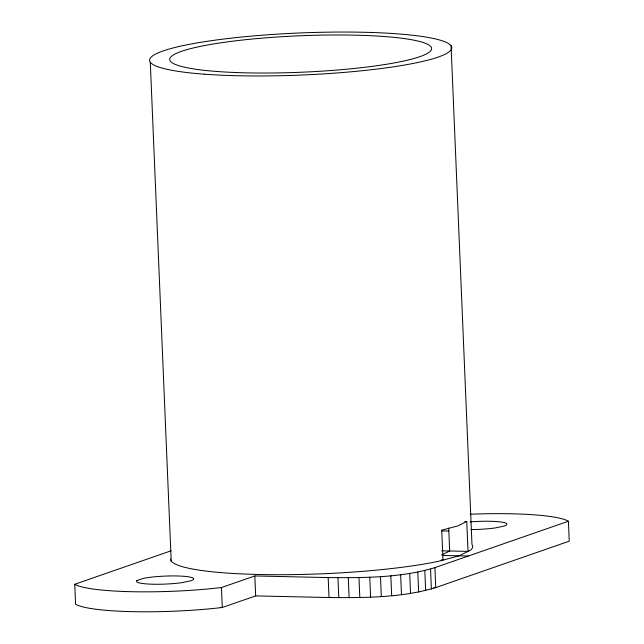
<?xml version="1.0" encoding="UTF-8"?>
<svg xmlns="http://www.w3.org/2000/svg" width="644" height="644" viewBox="0 0 644 644"><rect width="100%" height="100%" fill="white"/><g stroke="black" fill="none" stroke-linecap="round" stroke-linejoin="round"><path stroke-width="0.97" d="M441.631 550.805L468.011 551.393L466.755 521.471L457.86 525.898L441.72 530.165L442.975 560.095L441.043 560.055M441.663 554.975L449.673 550.982L448.707 528.04M74.76 584.269A100.818 14.031 -2.4 0 0 221.456 587.545L254.831 575.945L328.182 577.588C363.82 577.821 400.504 577.974 434.909 567.63L568.411 521.238L569.24 541.185L435.746 587.578C401.341 597.93 364.657 597.769 329.02 597.535L255.668 595.901L222.293 607.493A100.818 14.031 -2.4 0 1 75.59 604.217L74.76 584.269L171.103 550.789M331.016 597.35L329.02 597.535L328.182 577.588M433.75 587.763L435.746 587.578L434.909 567.63M464.823 521.431L466.755 521.471M441.8 530.881L448.836 531.034M442.71 555.458L468.285 556.03M220.28 607.453L222.293 607.493L221.456 587.545M451.074 45.788L471.98 544.542A151.227 21.051 -2.4 0 1 470.627 550.089L459.116 555.828L438.234 561.351A151.227 21.051 -2.4 0 1 271.245 574.681A151.227 21.051 -2.4 0 1 170.491 559.161M430.554 569.183L431.391 589.131M424.815 570.697L425.652 590.645M417.811 572.13L418.648 592.077M409.705 573.458L410.534 593.406M400.64 574.649L401.478 594.597M390.828 575.68L391.665 595.636M380.467 576.533L381.304 596.481M369.777 577.185L370.614 597.133M358.974 577.62L359.811 597.568M348.299 577.837L349.129 597.785M337.955 577.829L338.792 597.777M254.831 575.945L255.668 595.901M150.285 62.21L171.183 560.964M470.909 529.569A28.714 3.993 -2.4 0 0 495.043 527.967L504.485 525.979L506.667 524.892L506.925 523.838A28.714 3.993 -2.4 0 0 470.08 521.914M470.225 514.242A100.818 14.031 -2.4 0 1 568.411 521.238M136.842 580.598L136.584 581.653A28.714 3.993 -2.4 0 0 181.809 582.667L191.252 580.679L193.433 579.592L193.691 578.537A28.714 3.993 -2.4 0 0 148.466 577.523L142.992 578.465L136.842 580.598M204.639 74.213A151.227 21.051 -2.4 0 0 449.721 51.335A151.227 21.051 -2.4 0 0 247.674 36.45A151.227 21.051 -2.4 0 0 204.639 74.213M217.439 71.516A131.062 18.241 -2.4 0 0 429.846 51.697A131.062 18.241 -2.4 0 0 254.742 38.793A131.062 18.241 -2.4 0 0 217.439 71.516"/></g></svg>
